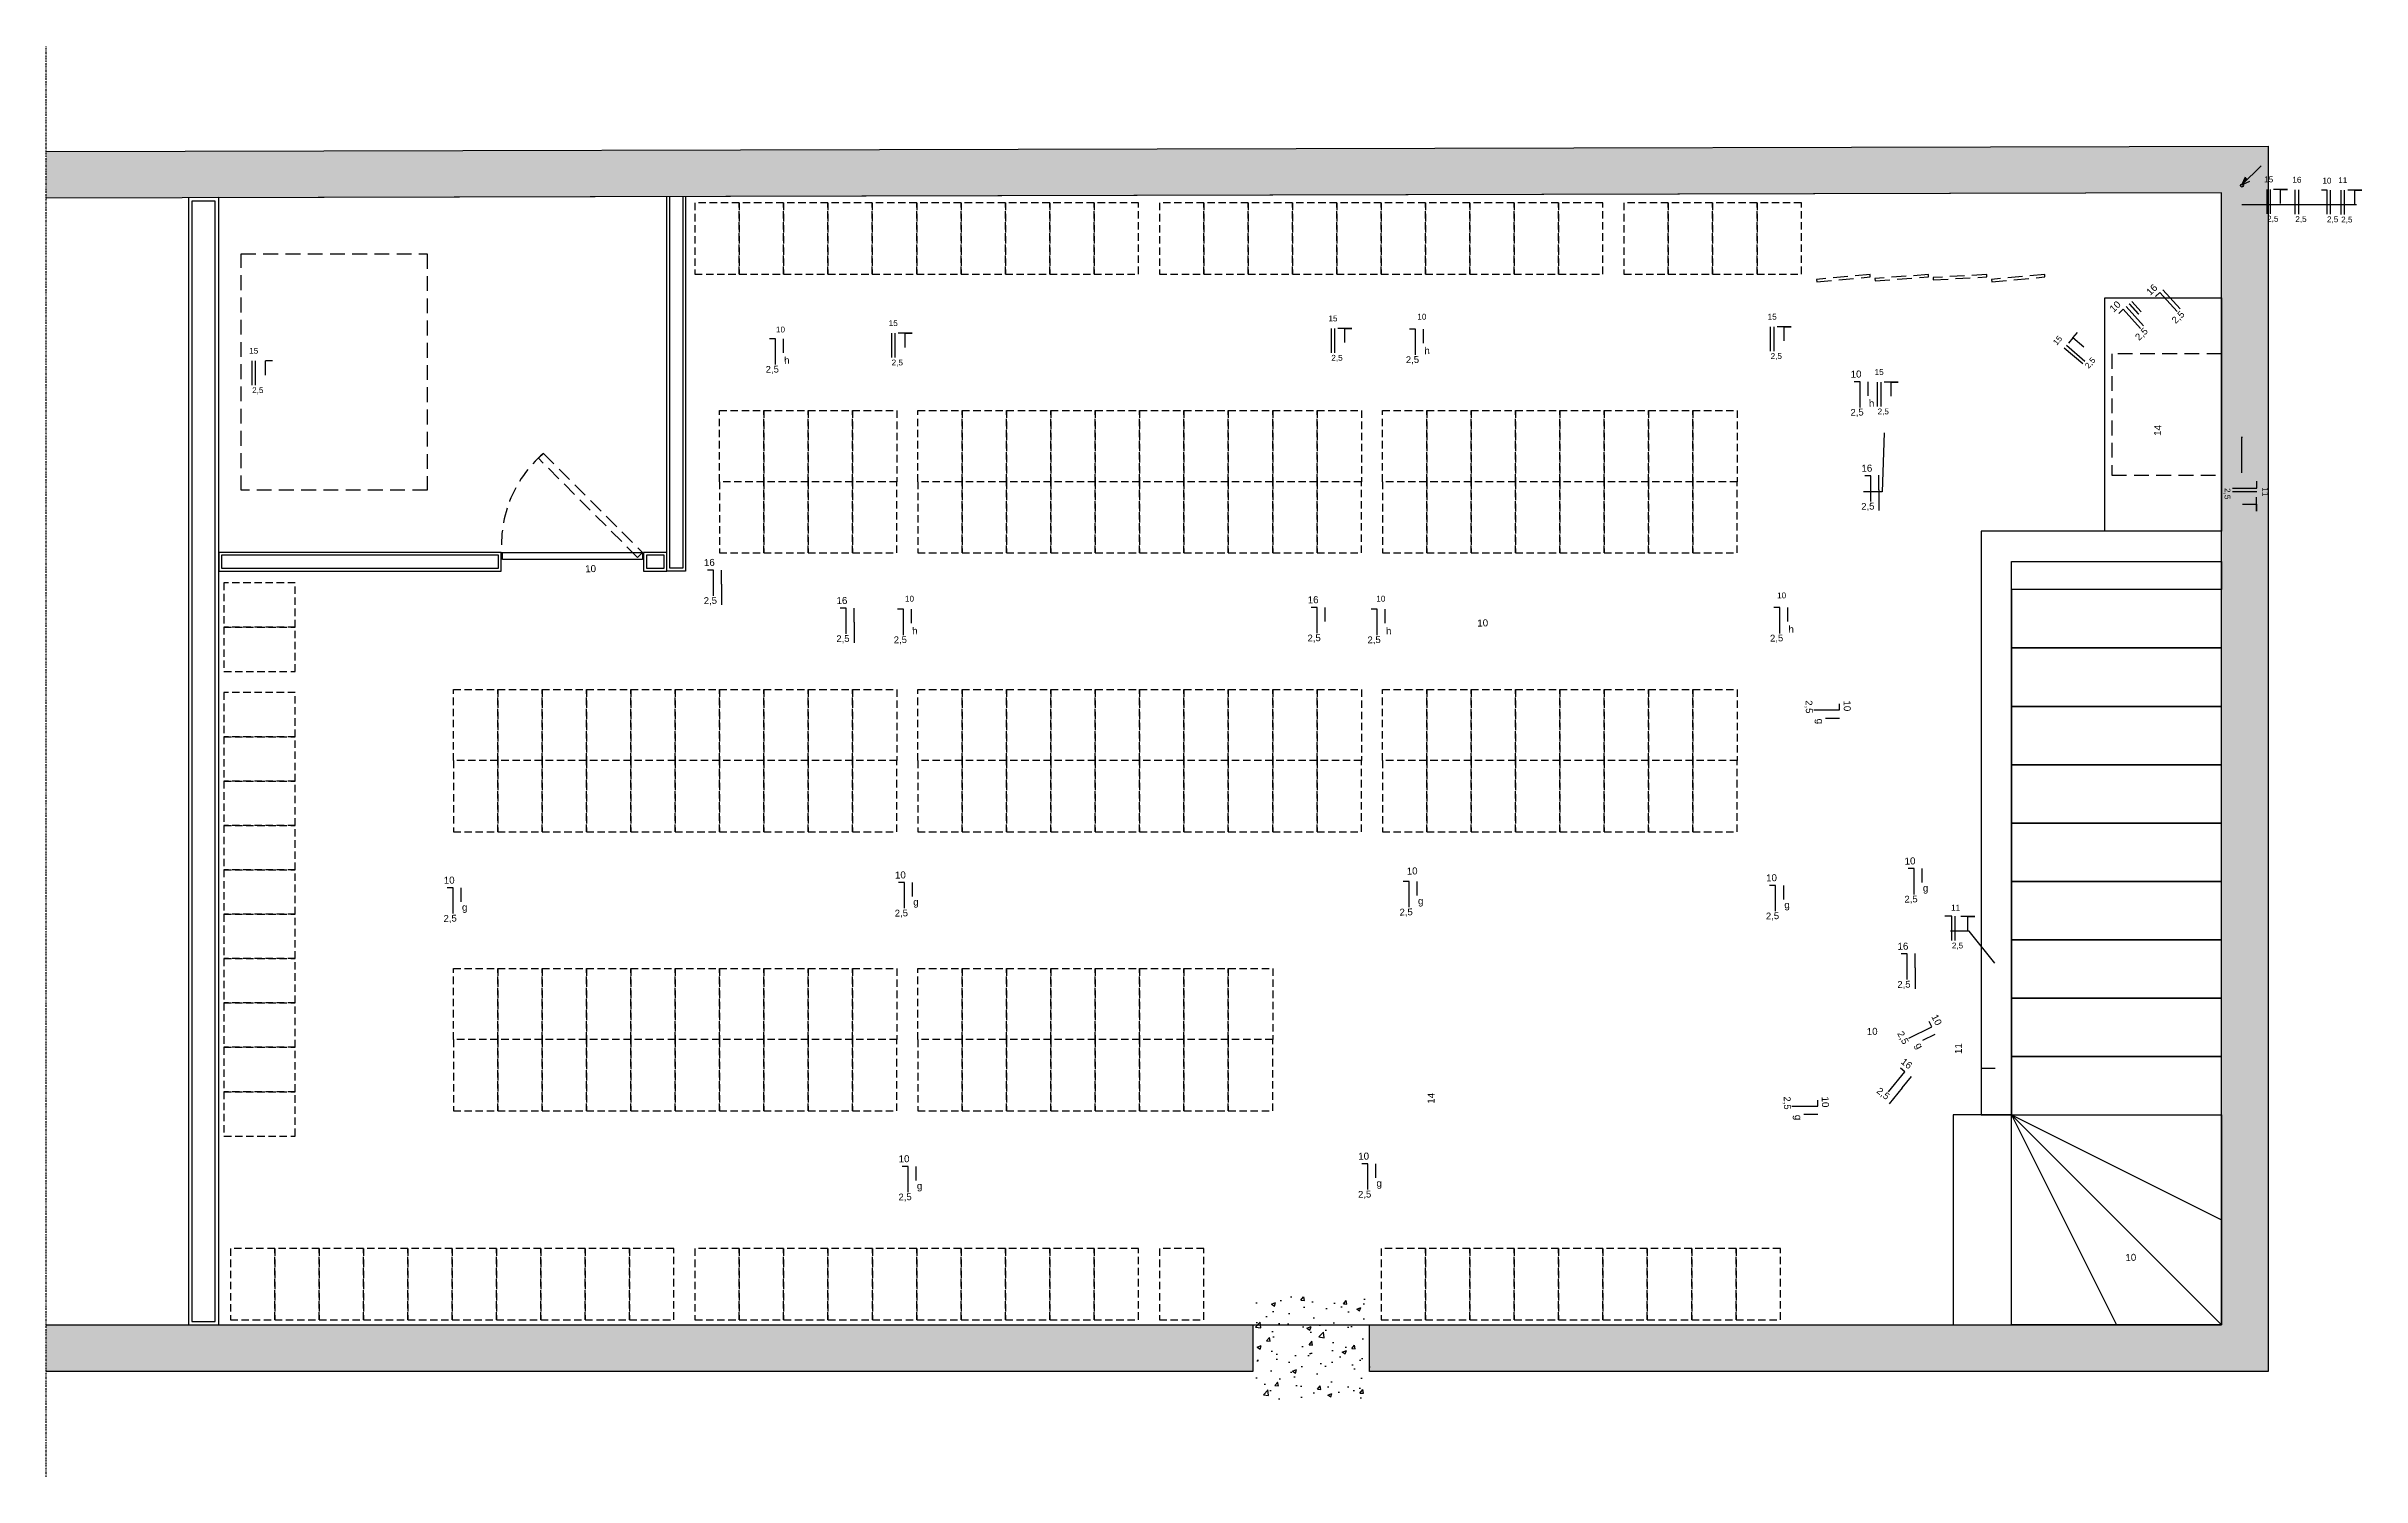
# Model space of a CAD drawing. Header units: millimetres. Extents: x 12202 to 16925, y 12031 to 14989.
# Drawn here: x 12202 to 13193, y 14376 to 14989 of the extents above; entities that cross this region are included whole.
import ezdxf
from ezdxf import colors
from ezdxf.entities.mleader import LeaderData, LeaderLine
from ezdxf.math import Vec2, Vec3

# ---------------------------------------------------------------- set-up
doc = ezdxf.new("R2010")
doc.units = ezdxf.units.MM
doc.linetypes.add('DASHDOT', pattern=[1, 0.5, -0.25, 0, -0.25])
doc.linetypes.add('HIDDEN', pattern=[9.525, 6.35, -3.175])
for name, color, linetype in [('ALVEN_M', 140, 'Continuous'), ('DIVIS_F', 60, 'Continuous'), ('DIVIS_M', 3, 'Continuous'), ('DIVIS_P', 60, 'HIDDEN'), ('Eletroduto 2', 174, 'Continuous'), ('Eletroduto 5', 2, 'Continuous'), ('ESCAD_M', 33, 'Continuous'), ('ESQUA_P', 101, 'HIDDEN'), ('Fases', 7, 'Continuous'), ('GRAFISMO_P', 52, 'DASHDOT'), ('MOVEL_M', 42, 'Continuous'), ('MOVEL_P', 41, 'HIDDEN'), ('TEXTO_CIRCUITO', 7, 'Continuous')]:
    doc.layers.add(name, color=color, linetype=linetype)
doc.layers.get('MOVEL_M').off()
doc.styles.add('ARIAL', font='arial.ttf')
doc.styles.get("Standard").update_dxf_attribs({"font": 'arial.ttf', "height": 1})

# ---------------------------------------------------------------- blocks, each defined once
blk = doc.blocks.new('*U42')
for points in [[(0, -3), (3, -3), (3, 0), (0, 0)], [(3, 0), (195, 0), (195, -3), (3, -3)], [(195, -3), (198, -3), (198, 0), (195, 0)], [(0, -3), (3, -3), (3, -60), (0, -60)], [(195, -3), (198, -3), (198, -60), (195, -60)], [(0, -63), (3, -63), (3, -60), (0, -60)], [(3, -63), (195, -63), (195, -60), (3, -60)], [(195, -63), (198, -63), (198, -60), (195, -60)]]:
    blk.add_lwpolyline(points, close=True)
at = {"layer": 'MOVEL_P', "ltscale": 0.5}
for points in [[(4, -31.26), (4, -0.76), (23, -0.76), (23, -31.26)], [(23, -31.26), (23, -0.76), (42, -0.76), (42, -31.26)], [(42, -31.26), (42, -0.76), (61, -0.76), (61, -31.26)], [(61, -31.26), (61, -0.76), (80, -0.76), (80, -31.26)], [(80, -31.26), (80, -0.76), (99, -0.76), (99, -31.26)], [(99, -31.26), (99, -0.76), (118, -0.76), (118, -31.26)], [(118, -31.26), (118, -0.76), (137, -0.76), (137, -31.26)], [(137, -31.26), (137, -0.76), (156, -0.76), (156, -31.26)], [(156, -31.26), (156, -0.76), (175, -0.76), (175, -31.26)], [(175, -31.26), (175, -0.76), (194, -0.76), (194, -31.26)], [(4, -31.26), (4, -61.76), (23, -61.76), (23, -31.26)], [(23, -31.26), (23, -61.76), (42, -61.76), (42, -31.26)], [(42, -31.26), (42, -61.76), (61, -61.76), (61, -31.26)], [(61, -31.26), (61, -61.76), (80, -61.76), (80, -31.26)], [(80, -31.26), (80, -61.76), (99, -61.76), (99, -31.26)], [(99, -31.26), (99, -61.76), (118, -61.76), (118, -31.26)], [(118, -31.26), (118, -61.76), (137, -61.76), (137, -31.26)], [(137, -31.26), (137, -61.76), (156, -61.76), (156, -31.26)], [(156, -31.26), (156, -61.76), (175, -61.76), (175, -31.26)], [(175, -31.26), (175, -61.76), (194, -61.76), (194, -31.26)]]:
    blk.add_lwpolyline(points, close=True, dxfattribs=at)
blk = doc.blocks.new('*U46')
for points in [[(0, 30), (3, 30), (3, 33), (0, 33)], [(0, 30), (3, 30), (3, 3), (0, 3)], [(3, 33), (195, 33), (195, 30), (3, 30)], [(195, 30), (198, 30), (198, 33), (195, 33)], [(195, 30), (198, 30), (198, 3), (195, 3)], [(0, 0), (3, 0), (3, 3), (0, 3)], [(3, 0), (195, 0), (195, 3), (3, 3)], [(195, 0), (198, 0), (198, 3), (195, 3)]]:
    blk.add_lwpolyline(points, close=True)
at = {"layer": 'MOVEL_P', "ltscale": 0.5}
for points in [[(4, 31.74), (4, 1.24), (23, 1.24), (23, 31.74)], [(23, 31.74), (23, 1.24), (42, 1.24), (42, 31.74)], [(42, 31.74), (42, 1.24), (61, 1.24), (61, 31.74)], [(61, 31.74), (61, 1.24), (80, 1.24), (80, 31.74)], [(80, 31.74), (80, 1.24), (99, 1.24), (99, 31.74)], [(99, 31.74), (99, 1.24), (118, 1.24), (118, 31.74)], [(118, 31.74), (118, 1.24), (137, 1.24), (137, 31.74)], [(137, 31.74), (137, 1.24), (156, 1.24), (156, 31.74)], [(156, 31.74), (156, 1.24), (175, 1.24), (175, 31.74)], [(175, 31.74), (175, 1.24), (194, 1.24), (194, 31.74)]]:
    blk.add_lwpolyline(points, close=True, dxfattribs=at)
blk = doc.blocks.new('*U52')
for points in [[(0, 30), (3, 30), (3, 33), (0, 33)], [(0, 30), (3, 30), (3, 3), (0, 3)], [(3, 33), (43, 33), (43, 30), (3, 30)], [(43, 30), (46, 30), (46, 33), (43, 33)], [(43, 30), (46, 30), (46, 3), (43, 3)], [(0, 0), (3, 0), (3, 3), (0, 3)], [(3, 0), (43, 0), (43, 3), (3, 3)], [(43, 0), (46, 0), (46, 3), (43, 3)]]:
    blk.add_lwpolyline(points, close=True)
at = {"layer": 'MOVEL_P', "ltscale": 0.5}
for points in [[(4, 31.74), (4, 1.24), (23, 1.24), (23, 31.74)], [(23, 31.74), (23, 1.24), (42, 1.24), (42, 31.74)]]:
    blk.add_lwpolyline(points, close=True, dxfattribs=at)
blk = doc.blocks.new('*U49')
for points in [[(0, -3), (3, -3), (3, 0), (0, 0)], [(3, 0), (157, 0), (157, -3), (3, -3)], [(157, -3), (160, -3), (160, 0), (157, 0)], [(0, -3), (3, -3), (3, -60), (0, -60)], [(157, -3), (160, -3), (160, -60), (157, -60)], [(0, -63), (3, -63), (3, -60), (0, -60)], [(3, -63), (157, -63), (157, -60), (3, -60)], [(157, -63), (160, -63), (160, -60), (157, -60)]]:
    blk.add_lwpolyline(points, close=True)
at = {"layer": 'MOVEL_P', "ltscale": 0.5}
for points in [[(4, -31.26), (4, -0.76), (23, -0.76), (23, -31.26)], [(23, -31.26), (23, -0.76), (42, -0.76), (42, -31.26)], [(42, -31.26), (42, -0.76), (61, -0.76), (61, -31.26)], [(61, -31.26), (61, -0.76), (80, -0.76), (80, -31.26)], [(80, -31.26), (80, -0.76), (99, -0.76), (99, -31.26)], [(99, -31.26), (99, -0.76), (118, -0.76), (118, -31.26)], [(118, -31.26), (118, -0.76), (137, -0.76), (137, -31.26)], [(137, -31.26), (137, -0.76), (156, -0.76), (156, -31.26)], [(4, -31.26), (4, -61.76), (23, -61.76), (23, -31.26)], [(23, -31.26), (23, -61.76), (42, -61.76), (42, -31.26)], [(42, -31.26), (42, -61.76), (61, -61.76), (61, -31.26)], [(61, -31.26), (61, -61.76), (80, -61.76), (80, -31.26)], [(80, -31.26), (80, -61.76), (99, -61.76), (99, -31.26)], [(99, -31.26), (99, -61.76), (118, -61.76), (118, -31.26)], [(118, -31.26), (118, -61.76), (137, -61.76), (137, -31.26)], [(137, -31.26), (137, -61.76), (156, -61.76), (156, -31.26)]]:
    blk.add_lwpolyline(points, close=True, dxfattribs=at)
blk = doc.blocks.new('*U51')
for points in [[(0, -3), (3, -3), (3, 0), (0, 0)], [(3, 0), (81, 0), (81, -3), (3, -3)], [(81, -3), (84, -3), (84, 0), (81, 0)], [(0, -3), (3, -3), (3, -60), (0, -60)], [(81, -3), (84, -3), (84, -60), (81, -60)], [(0, -63), (3, -63), (3, -60), (0, -60)], [(3, -63), (81, -63), (81, -60), (3, -60)], [(81, -63), (84, -63), (84, -60), (81, -60)]]:
    blk.add_lwpolyline(points, close=True)
at = {"layer": 'MOVEL_P', "ltscale": 0.5}
for points in [[(4, -31.26), (4, -0.76), (23, -0.76), (23, -31.26)], [(23, -31.26), (23, -0.76), (42, -0.76), (42, -31.26)], [(42, -31.26), (42, -0.76), (61, -0.76), (61, -31.26)], [(61, -31.26), (61, -0.76), (80, -0.76), (80, -31.26)], [(4, -31.26), (4, -61.76), (23, -61.76), (23, -31.26)], [(23, -31.26), (23, -61.76), (42, -61.76), (42, -31.26)], [(42, -31.26), (42, -61.76), (61, -61.76), (61, -31.26)], [(61, -31.26), (61, -61.76), (80, -61.76), (80, -31.26)]]:
    blk.add_lwpolyline(points, close=True, dxfattribs=at)
blk = doc.blocks.new('*U48')
for points in [[(0, 30), (3, 30), (3, 33), (0, 33)], [(0, 30), (3, 30), (3, 3), (0, 3)], [(3, 33), (24, 33), (24, 30), (3, 30)], [(24, 30), (27, 30), (27, 33), (24, 33)], [(24, 30), (27, 30), (27, 3), (24, 3)], [(0, 0), (3, 0), (3, 3), (0, 3)], [(3, 0), (24, 0), (24, 3), (3, 3)], [(24, 0), (27, 0), (27, 3), (24, 3)]]:
    blk.add_lwpolyline(points, close=True)
at = {"layer": 'MOVEL_P', "ltscale": 0.5}
blk.add_lwpolyline([(4, 31.74), (4, 1.24), (23, 1.24), (23, 31.74)], close=True, dxfattribs=at)
blk = doc.blocks.new('*U47')
for points in [[(0, 30), (3, 30), (3, 33), (0, 33)], [(0, 30), (3, 30), (3, 3), (0, 3)], [(3, 33), (81, 33), (81, 30), (3, 30)], [(81, 30), (84, 30), (84, 33), (81, 33)], [(81, 30), (84, 30), (84, 3), (81, 3)], [(0, 0), (3, 0), (3, 3), (0, 3)], [(3, 0), (81, 0), (81, 3), (3, 3)], [(81, 0), (84, 0), (84, 3), (81, 3)]]:
    blk.add_lwpolyline(points, close=True)
at = {"layer": 'MOVEL_P', "ltscale": 0.5}
for points in [[(4, 31.74), (4, 1.24), (23, 1.24), (23, 31.74)], [(23, 31.74), (23, 1.24), (42, 1.24), (42, 31.74)], [(42, 31.74), (42, 1.24), (61, 1.24), (61, 31.74)], [(61, 31.74), (61, 1.24), (80, 1.24), (80, 31.74)]]:
    blk.add_lwpolyline(points, close=True, dxfattribs=at)
blk = doc.blocks.new('_ARZ_ARMARIO FUNCIONARIOS')
for points in [[(0, -33), (-1, -33), (-1, -1), (-99.86, -1), (-99.86, -33), (-100.86, -33), (-100.86, 0), (0, 0)], [(-75.86, -33), (-74.86, -33), (-74.86, -1), (-75.86, -1)], [(-50.86, -33), (-49.86, -33), (-49.86, -1), (-50.86, -1)], [(-25.86, -33), (-24.86, -33), (-24.86, -1), (-25.86, -1)], [(-76.36, -33), (-76.36, -32), (-99.36, -32), (-99.36, -33)], [(-51.36, -33), (-51.36, -32), (-74.36, -32), (-74.36, -33)], [(-26.36, -33), (-26.36, -32), (-49.36, -32), (-49.36, -33)], [(-1.5, -33), (-1.5, -32), (-24.36, -32), (-24.36, -33)]]:
    blk.add_lwpolyline(points, close=True)
at = {"layer": 'MOVEL_P'}
for points in [[(-76.36, -33), (-76.45, -32), (-99.36, -34.05), (-99.27, -35.05)], [(-51.36, -33), (-51.43, -32), (-74.38, -33.64), (-74.31, -34.64)], [(-26.36, -33), (-26.42, -32), (-49.38, -33.23), (-49.33, -34.23)], [(-1.5, -33), (-1.59, -32), (-24.36, -34.05), (-24.27, -35.05)]]:
    blk.add_lwpolyline(points, close=True, dxfattribs=at)
blk = doc.blocks.new('*U50')
for points in [[(0, 30), (3, 30), (3, 33), (0, 33)], [(0, 30), (3, 30), (3, 3), (0, 3)], [(3, 33), (176, 33), (176, 30), (3, 30)], [(176, 30), (179, 30), (179, 33), (176, 33)], [(176, 30), (179, 30), (179, 3), (176, 3)], [(0, 0), (3, 0), (3, 3), (0, 3)], [(3, 0), (176, 0), (176, 3), (3, 3)], [(176, 0), (179, 0), (179, 3), (176, 3)]]:
    blk.add_lwpolyline(points, close=True)
at = {"layer": 'MOVEL_P', "ltscale": 0.5}
for points in [[(4, 31.74), (4, 1.24), (23, 1.24), (23, 31.74)], [(23, 31.74), (23, 1.24), (42, 1.24), (42, 31.74)], [(42, 31.74), (42, 1.24), (61, 1.24), (61, 31.74)], [(61, 31.74), (61, 1.24), (80, 1.24), (80, 31.74)], [(80, 31.74), (80, 1.24), (99, 1.24), (99, 31.74)], [(99, 31.74), (99, 1.24), (118, 1.24), (118, 31.74)], [(118, 31.74), (118, 1.24), (137, 1.24), (137, 31.74)], [(137, 31.74), (137, 1.24), (156, 1.24), (156, 31.74)], [(156, 31.74), (156, 1.24), (175, 1.24), (175, 31.74)]]:
    blk.add_lwpolyline(points, close=True, dxfattribs=at)
blk = doc.blocks.new('_None')

msp = doc.modelspace()

# ---------------------------------------------------------------- hatches: boundary and pattern name
at = {"layer": 'ALVEN_M'}
h = msp.add_hatch(color=253, dxfattribs=at)
h.dxf.hatch_style = 1
h.paths.add_polyline_path([(12201.57, 14943.62), (12201.57, 14923.63), (13133.44, 14925.87), (13133.44, 14440.87), (12768.44, 14440.87), (12768.44, 14420.87), (13153.44, 14420.87), (13153.43, 14945.87)])
h.paths.add_polyline_path([(12201.57, 14440.87), (12201.57, 14420.87), (12718.44, 14420.87), (12718.44, 14440.87)])
h = msp.add_hatch(dxfattribs=at)
h.set_pattern_fill('AR-CONC', color=255, scale=0.1)
h.set_pattern_definition([(50, (10119.233, 22143.263), (18.218467, -1.593909), [1.905, -20.955]), (355, (10119.233, 22143.263), (-3.52434, 19.105685), [1.524, -16.76406]), (100.45144, (10120.751, 22143.13), (14.694125, 17.511775), [1.619, -17.809024]), (46.1842, (10119.233, 22148.343), (27.107904, -4.20423), [2.8575, -31.4325]), (96.63556, (10121.492, 22147.992), (23.74041, 24.74261), [2.4285, -26.71356]), (351.18415, (10119.233, 22148.343), (23.74041, 24.74261), [2.286, -25.14597]), (21, (10121.773, 22147.073), (15.16144, -10.22652), [1.905, -20.955]), (326, (10121.773, 22147.073), (6.180203, 18.418797), [1.524, -16.764]), (71.45144, (10123.036, 22146.22), (21.341642, 8.192277), [1.619, -17.808994]), (37.5, (10119.233, 22143.2626), (0.3088603, 8.455504), [0, -16.5608, 0, -17.018, 0, -16.8275]), (7.5, (10119.233, 22143.263), (6.681966, 10.018057), [0, -9.7028, 0, -16.1798, 0, -6.4135]), (327.5, (10113.5687, 22143.2626), (13.5590595, -0.5728744), [0, -6.35, 0, -19.812, 0, -26.289]), (317.5, (10111.029, 22143.263), (14.812918, 2.542649), [0, -8.255, 0, -13.1572, 0, -18.669])])
h.paths.add_polyline_path([(12718.44, 14408.87), (12718.44, 14452.87), (12768.44, 14452.87), (12768.44, 14408.87)])
at = {"layer": 'TEXTO_CIRCUITO', "ltscale": 0.05}
msp.add_hatch(color=4, dxfattribs=at).paths.add_polyline_path([(13143.72, 14932.66), (13142.19, 14929.25), (13144.66, 14931.72)])

# ---------------------------------------------------------------- linework, layer by layer
for points in [[(13133.44, 14925.87), (12262.44, 14923.78), (12262.44, 14440.87), (13133.44, 14440.87)], [(13083.44, 14780.87), (13083.44, 14880.87), (13133.44, 14880.87), (13133.44, 14780.87)]]:
    msp.add_lwpolyline(points, close=True)
at = {"layer": 'ALVEN_M'}
for points in [[(12201.57, 14943.62), (13153.44, 14945.87), (13153.44, 14420.87), (12768.44, 14420.87), (12768.44, 14440.87), (13133.44, 14440.87), (13133.44, 14925.87), (12201.57, 14923.63)], [(12201.57, 14440.87), (12718.44, 14440.87), (12718.44, 14420.87), (12201.57, 14420.87)]]:
    msp.add_lwpolyline(points, dxfattribs=at)
at = {"layer": 'DIVIS_F'}
msp.add_lwpolyline([(13133.44, 14780.87), (13030.44, 14780.87), (13030.44, 14530.87), (13043.44, 14530.87), (13043.44, 14767.87), (13133.44, 14767.87), (13133.44, 14780.87)], dxfattribs=at)
at = {"layer": 'DIVIS_M'}
for points in [[(12262.44, 14440.87), (12275.44, 14440.87), (12275.44, 14923.81), (12262.44, 14923.78)], [(12263.94, 14442.37), (12273.94, 14442.37), (12273.94, 14922.31), (12263.94, 14922.28)], [(12396.44, 14763.81), (12396.44, 14771.81), (12275.44, 14771.81), (12275.44, 14763.81)], [(12395.24, 14765.01), (12395.24, 14770.61), (12276.64, 14770.61), (12276.64, 14765.01)], [(12456.94, 14768.81), (12396.94, 14768.81), (12396.94, 14771.81), (12456.94, 14771.81)], [(12467.44, 14763.81), (12467.44, 14771.81), (12457.44, 14771.81), (12457.44, 14763.81)], [(12466.24, 14765.01), (12466.24, 14770.61), (12458.64, 14770.61), (12458.64, 14765.01)]]:
    msp.add_lwpolyline(points, close=True, dxfattribs=at)
for points in [[(12475.44, 14924.29), (12475.44, 14763.81), (12467.44, 14763.81), (12467.44, 14924.27)], [(12474.24, 14924.29), (12474.24, 14765.01), (12468.64, 14765.01), (12468.64, 14924.27)]]:
    msp.add_lwpolyline(points, dxfattribs=at)
at = {"layer": 'DIVIS_P'}
msp.add_lwpolyline([(12454.81, 14769.69), (12412.39, 14812.12), (12414.51, 14814.24), (12456.94, 14771.81)], close=True, dxfattribs=at)
msp.add_arc((12448.19, 14775.1), 51.64, 130.70997, 186.99125, dxfattribs=at)
at = {"layer": 'Eletroduto 2', "ltscale": 10}
for p, q in [((12513.9, 14863.33), (12511.33, 14863.33)), ((12513.9, 14852.29), (12513.9, 14863.33)), ((12517.34, 14857.33), (12517.34, 14863.33)), ((12788.17, 14867.47), (12785.59, 14867.47)), ((12788.17, 14856.44), (12788.17, 14867.47)), ((12791.6, 14861.47), (12791.6, 14867.47)), ((12978.63, 14844.94), (12976.06, 14844.94)), ((12978.63, 14833.9), (12978.63, 14844.94)), ((12982.07, 14838.94), (12982.07, 14844.94)), ((12746.05, 14748.27), (12743.47, 14748.27)), ((12746.05, 14737.23), (12746.05, 14748.27)), ((12749.48, 14742.27), (12749.48, 14748.27)), ((12771.74, 14747.47), (12769.17, 14747.47)), ((12771.74, 14736.43), (12771.74, 14747.47)), ((12775.18, 14741.47), (12775.18, 14747.47)), ((12944.17, 14748.18), (12941.59, 14748.18)), ((12944.17, 14737.14), (12944.17, 14748.18)), ((12947.6, 14742.18), (12947.6, 14748.18)), ((12958.78, 14704.31), (12969.82, 14704.31)), ((12963.82, 14700.88), (12969.82, 14700.88)), ((12969.82, 14704.31), (12969.82, 14706.89)), ((12785.47, 14630.83), (12782.89, 14630.83)), ((12785.47, 14619.8), (12785.47, 14630.83)), ((12788.9, 14624.83), (12788.9, 14630.83)), ((13001.76, 14636.37), (12999.18, 14636.37)), ((13001.76, 14625.33), (13001.76, 14636.37)), ((13005.19, 14630.37), (13005.19, 14636.37)), ((12375.92, 14628.14), (12373.35, 14628.14)), ((12375.92, 14617.1), (12375.92, 14628.14)), ((12379.36, 14622.14), (12379.36, 14628.14)), ((12569.22, 14630.39), (12566.64, 14630.39)), ((12569.22, 14619.35), (12569.22, 14630.39)), ((12572.65, 14624.38), (12572.65, 14630.39)), ((12942.42, 14629.19), (12939.85, 14629.19)), ((12942.42, 14618.15), (12942.42, 14629.19)), ((12945.86, 14623.19), (12945.86, 14629.19)), ((12999.41, 14563.66), (13009.3, 14568.55)), ((13005.44, 14562.81), (13010.82, 14565.47)), ((13009.3, 14568.55), (13008.16, 14570.86)), ((12949.42, 14534.62), (12960.46, 14534.62)), ((12960.46, 14534.62), (12960.46, 14537.19)), ((12954.46, 14531.18), (12960.46, 14531.18)), ((12570.79, 14508.81), (12568.22, 14508.81)), ((12570.79, 14497.77), (12570.79, 14508.81)), ((12574.23, 14502.8), (12574.23, 14508.81)), ((12767.69, 14509.93), (12765.12, 14509.93)), ((12767.69, 14498.89), (12767.69, 14509.93)), ((12771.13, 14503.93), (12771.13, 14509.93))]:
    msp.add_line(p, q, dxfattribs=at)
at = {"layer": 'Eletroduto 5', "ltscale": 10}
for p, q in [((13142.1, 14821.37), (13142.1, 14820.87)), ((13142.1, 14820.87), (13142.1, 14821.37)), ((13142.1, 14805.87), (13142.1, 14820.87)), ((13036.52, 14550.77), (13030.4, 14550.77))]:
    msp.add_line(p, q, dxfattribs=at)
at = {"layer": 'ESCAD_M'}
msp.add_line((13043.44, 14530.87), (13133.44, 14440.87), dxfattribs=at)
msp.add_lwpolyline([(13043.44, 14767.87), (13133.44, 14767.87), (13133.44, 14755.87), (13043.44, 14755.87)], close=True, dxfattribs=at)
for points in [[(13043.44, 14755.87), (13043.44, 14730.87), (13133.44, 14730.87), (13133.44, 14755.87), (13043.44, 14755.87)], [(13043.44, 14730.87), (13043.44, 14705.87), (13133.44, 14705.87), (13133.44, 14730.87), (13043.44, 14730.87)], [(13043.44, 14705.87), (13043.44, 14680.87), (13133.44, 14680.87), (13133.44, 14705.87), (13043.44, 14705.87)], [(13043.44, 14680.87), (13043.44, 14655.87), (13133.44, 14655.87), (13133.44, 14680.87), (13043.44, 14680.87)], [(13043.44, 14655.87), (13043.44, 14630.87), (13133.44, 14630.87), (13133.44, 14655.87), (13043.44, 14655.87)], [(13043.44, 14630.87), (13043.44, 14605.87), (13133.44, 14605.87), (13133.44, 14630.87), (13043.44, 14630.87)], [(13043.44, 14605.87), (13043.44, 14580.87), (13133.44, 14580.87), (13133.44, 14605.87), (13043.44, 14605.87)], [(13043.44, 14580.87), (13043.44, 14555.87), (13133.44, 14555.87), (13133.44, 14580.87), (13043.44, 14580.87)], [(13043.44, 14555.87), (13043.44, 14530.87), (13133.44, 14530.87), (13133.44, 14555.87), (13043.44, 14555.87)], [(13043.44, 14530.87), (13018.44, 14530.87), (13018.44, 14440.87), (13043.44, 14440.87), (13043.44, 14530.87)], [(13133.44, 14530.87), (13133.44, 14440.87), (13043.44, 14440.87), (13043.44, 14530.87), (13133.44, 14530.87)], [(13043.44, 14530.87), (13133.44, 14485.87)], [(13043.44, 14530.87), (13088.44, 14440.87)]]:
    msp.add_lwpolyline(points, dxfattribs=at)
at = {"layer": 'ESQUA_P'}
msp.add_lwpolyline([(12285, 14899.69), (12364.75, 14899.69), (12364.75, 14798.44), (12285, 14798.44)], close=True, dxfattribs=at)
at = {"layer": 'Fases', "ltscale": 10}
for p, q in [((13152.97, 14916.86), (13152.97, 14927.28)), ((13154.44, 14916.86), (13154.44, 14927.28)), ((13165.05, 14916.72), (13165.05, 14927.14)), ((13166.51, 14916.72), (13166.51, 14927.14)), ((13184.7, 14916.54), (13184.7, 14926.96)), ((13186.16, 14916.54), (13186.16, 14926.96)), ((13099.06, 14874.86), (13095.03, 14879.3)), ((13107.04, 14883.16), (13105.13, 14881.43)), ((13114.46, 14874.99), (13107.04, 14883.16)), ((13115.74, 14876.15), (13108.32, 14884.33)), ((13091.34, 14875.95), (13089.43, 14874.22)), ((13098.76, 14867.78), (13091.34, 14875.95)), ((13100.04, 14868.94), (13092.62, 14877.12)), ((13097.91, 14873.82), (13093.88, 14878.26)), ((13098.02, 14873.91), (13093.98, 14878.35)), ((12563.72, 14855.29), (12563.72, 14865.71)), ((12565.18, 14855.29), (12565.18, 14865.71)), ((12752.09, 14857.32), (12752.09, 14867.73)), ((12753.55, 14857.32), (12753.55, 14867.73)), ((12940.27, 14858.04), (12940.27, 14868.46)), ((12941.74, 14858.04), (12941.74, 14868.46)), ((13073.96, 14852.56), (13066.04, 14859.32)), ((13074.91, 14853.67), (13066.99, 14860.43)), ((12289.74, 14843.44), (12289.74, 14853.86)), ((12291.21, 14843.44), (12291.21, 14853.86)), ((12986.1, 14834.33), (12986.1, 14844.75)), ((12987.56, 14834.33), (12987.56, 14844.75)), ((12983.26, 14804.64), (12980.68, 14804.64)), ((12983.26, 14793.6), (12983.26, 14804.64)), ((13138.11, 14799.38), (13148.52, 14799.38)), ((13148.52, 14799.38), (13148.52, 14802.38)), ((13138.11, 14797.91), (13148.52, 14797.91)), ((13142.43, 14792.54), (13148.48, 14792.54)), ((13148.48, 14792.54), (13148.48, 14795.54)), ((13148.48, 14792.54), (13148.48, 14789.54)), ((13148.48, 14789.54), (13148.48, 14792.54)), ((12487.38, 14764.26), (12484.81, 14764.26)), ((12487.38, 14753.22), (12487.38, 14764.26)), ((12544.18, 14747.96), (12541.61, 14747.96)), ((12544.18, 14736.92), (12544.18, 14747.96)), ((12547.62, 14741.95), (12547.62, 14747.96)), ((12568.77, 14747.47), (12566.19, 14747.47)), ((12568.77, 14736.43), (12568.77, 14747.47)), ((12572.2, 14741.47), (12572.2, 14747.47)), ((13017.9, 14615.95), (13014.9, 14615.95)), ((13017.9, 14605.53), (13017.9, 14615.95)), ((13019.37, 14605.53), (13019.37, 14615.95)), ((13024.74, 14615.91), (13021.74, 14615.91)), ((13024.74, 14609.85), (13024.74, 14615.91)), ((13024.74, 14615.91), (13027.74, 14615.91)), ((13027.74, 14615.91), (13024.74, 14615.91)), ((12998.71, 14599.85), (12996.13, 14599.85)), ((12998.71, 14588.81), (12998.71, 14599.85)), ((12990.82, 14540.73), (12997.83, 14549.26)), ((12997.83, 14549.26), (12995.84, 14550.89))]:
    msp.add_line(p, q, dxfattribs=at)
at = {"layer": 'Fases', "color": 0, "ltscale": 10}
for p, q in [((13158.75, 14927.29), (13155.75, 14927.29)), ((13158.75, 14921.23), (13158.75, 14927.29)), ((13158.75, 14927.29), (13161.75, 14927.29)), ((13161.75, 14927.29), (13158.75, 14927.29)), ((13178.62, 14916.65), (13178.62, 14927.06)), ((13180.09, 14916.65), (13180.09, 14927.06)), ((13190.48, 14926.97), (13187.48, 14926.97)), ((13190.48, 14920.91), (13190.48, 14926.97)), ((13190.48, 14926.97), (13193.48, 14926.97)), ((13193.48, 14926.97), (13190.48, 14926.97)), ((12569.5, 14865.72), (12566.5, 14865.72)), ((12569.5, 14859.66), (12569.5, 14865.72)), ((12569.5, 14865.72), (12572.5, 14865.72)), ((12572.5, 14865.72), (12569.5, 14865.72)), ((12757.87, 14867.74), (12754.87, 14867.74)), ((12757.87, 14861.69), (12757.87, 14867.74)), ((12757.87, 14867.74), (12760.87, 14867.74)), ((12760.87, 14867.74), (12757.87, 14867.74)), ((12946.05, 14868.47), (12943.05, 14868.47)), ((12946.05, 14862.42), (12946.05, 14868.47)), ((12946.05, 14868.47), (12949.05, 14868.47)), ((12949.05, 14868.47), (12946.05, 14868.47)), ((13069.78, 14863.72), (13067.84, 14861.44)), ((13069.78, 14863.72), (13071.73, 14866.01)), ((13074.39, 14859.79), (13069.78, 14863.72)), ((12295.52, 14847.81), (12295.52, 14853.87)), ((12298.52, 14853.87), (12295.52, 14853.87)), ((12991.88, 14844.76), (12988.88, 14844.76)), ((12991.88, 14838.7), (12991.88, 14844.76)), ((12991.88, 14844.76), (12994.88, 14844.76)), ((12994.88, 14844.76), (12991.88, 14844.76))]:
    msp.add_line(p, q, dxfattribs=at)
at = {"layer": 'Fases', "linetype": 'Continuous', "ltscale": 5}
msp.add_line((13178.62, 14927.06), (13176.25, 14927.06), dxfattribs=at)
at = {"layer": 'Fases', "linetype": 'ByBlock', "ltscale": 5}
for p, q in [((12986.69, 14798.64), (12986.69, 14804.93)), ((12986.69, 14798.64), (12986.69, 14789.71)), ((12490.82, 14758.26), (12490.82, 14764.26)), ((12490.82, 14758.26), (12490.82, 14749.33)), ((12547.62, 14741.95), (12547.62, 14733.02)), ((13002.14, 14593.85), (13002.14, 14599.96)), ((13002.14, 14593.85), (13002.14, 14584.92)), ((12996.67, 14542.44), (12991, 14535.54)), ((12996.67, 14542.44), (13000.67, 14547.29))]:
    msp.add_line(p, q, dxfattribs=at)
at = {"layer": 'GRAFISMO_P'}
msp.add_lwpolyline([(12201.57, 14375.87), (12201.57, 14988.62)], dxfattribs=at)
at = {"layer": 'MOVEL_P'}
msp.add_lwpolyline([(13086.44, 14856.87), (13086.44, 14804.87), (13133.44, 14804.87), (13133.44, 14856.87)], close=True, dxfattribs=at)
at = {"layer": 'TEXTO_CIRCUITO', "color": 4, "ltscale": 0.05}
msp.add_line((13142.18, 14929.24), (13150.43, 14937.49), dxfattribs=at)
at = {"layer": 'TEXTO_CIRCUITO', "color": 4}
for p, q in [((13142.18, 14929.24), (13143.72, 14932.66)), ((13142.19, 14929.24), (13145.6, 14930.78))]:
    msp.add_line(p, q, dxfattribs=at)
at = {"layer": 'TEXTO_CIRCUITO', "color": 4, "ltscale": 0.05}
msp.add_circle((13142.15, 14928.97), 0.626, dxfattribs=at)

# ---------------------------------------------------------------- block references
at = {"layer": 'MOVEL_M'}
for name, p in [('*U46', (12475.43, 14889.81)), ('*U46', (12674.43, 14889.81)), ('*U47', (12873.43, 14889.81)), ('_ARZ_ARMARIO FUNCIONARIOS', (13059.29, 14922.81)), ('*U51', (12485.94, 14833.37)), ('*U42', (12570.94, 14833.37)), ('*U49', (12769.94, 14833.37)), ('*U42', (12371.94, 14713.87)), ('*U42', (12570.94, 14713.87)), ('*U49', (12769.94, 14713.87)), ('*U42', (12371.94, 14594.37)), ('*U49', (12570.94, 14594.37)), ('*U46', (12276.44, 14441.87)), ('*U46', (12475.44, 14441.87)), ('*U48', (12674.44, 14441.87)), ('*U50', (12769.44, 14441.87))]:
    msp.add_blockref(name, p, dxfattribs=at)
at = {"layer": 'MOVEL_M', "rotation": 270}
for name, p in [('*U52', (12276.44, 14762.81)), ('*U46', (12276.44, 14715.81))]:
    msp.add_blockref(name, p, dxfattribs=at)

# ---------------------------------------------------------------- texts
at = {"layer": 'Fases', "attachment_point": 8, "line_spacing_factor": 0.798, "style": 'ARIAL'}
for s, insert, char_height, width, rotation in [('10', (13088.91, 14876.05), 3, 5.6713, 43.71085), ('16', (13104.61, 14883.26), 3, 5.6713, 43.71085), ('2,5', (13116.2, 14871.15), 2.908, 21.052, 43.71085), ('2,5', (13100.5, 14863.94), 2.908, 21.052, 43.71085), ('16', (12981.52, 14806.35), 3, 5.6713, 1.4949), ('2,5', (12981.97, 14789.59), 2.908, 21.052, 1.4949), ('16', (12485.65, 14765.97), 3, 5.6713, 1.4949), ('2,5', (12486.1, 14749.21), 2.908, 21.052, 1.4949), ('16', (12542.45, 14749.66), 3, 5.6713, 1.4949), ('h', (12573.71, 14736.74), 3, 17.3622, 1.51825), ('2,5', (12542.89, 14732.9), 2.908, 21.052, 1.4949), ('2,5', (12567.48, 14732.41), 2.908, 21.052, 1.4949), ('16', (12996.98, 14601.56), 3, 5.6713, 1.4949), ('2,5', (12997.42, 14584.8), 2.908, 21.052, 1.4949), ('16', (12997.58, 14551.68), 3, 5.6713, 322.05538), ('2,5', (12987.27, 14538.45), 2.908, 21.052, 322.05538)]:
    msp.add_mtext(s, dxfattribs=dict(at, insert=insert, char_height=char_height, width=width, rotation=rotation))
at = {"layer": 'Fases', "color": 0, "ltscale": 10}
for tag, p in [('15', (13151.7, 14930.35)), ('16', (13163.78, 14930.21)), ('11', (13183.43, 14930.02)), ('2,5', (13152.96, 14913.49)), ('2,5', (13165.03, 14913.35)), ('2,5', (13178.61, 14913.27)), ('2,5', (13184.68, 14913.17)), ('15', (12562.45, 14868.78)), ('15', (12750.82, 14870.8)), ('10', (12788.91, 14871.54)), ('15', (12939, 14871.53)), ('15', (12288.47, 14856.93)), ('10', (12514.16, 14866.05)), ('2,5', (12563.7, 14851.92)), ('2,5', (12752.07, 14853.94)), ('2,5', (12940.26, 14854.67)), ('15', (12984.83, 14847.82)), ('2,5', (12289.73, 14840.07)), ('2,5', (12986.08, 14830.96)), ('10', (12569.43, 14750.74)), ('10', (12771.34, 14750.74)), ('10', (12943.04, 14752.14))]:
    msp.add_attdef(tag, p, '', height=2.5, dxfattribs=at)
at = {"layer": 'Fases', "ltscale": 10}
for tag, p in [('10', (13176.65, 14929.84)), ('11', (13017.57, 14618.39)), ('2,5', (13017.89, 14602.16))]:
    msp.add_attdef(tag, p, '', height=2.5, dxfattribs=at)
at = {"layer": 'Fases', "color": 0, "ltscale": 10}
for tag, p in [('15', (13062.88, 14860.35)), ('2,5', (13076.52, 14850.36))]:
    msp.add_attdef(tag, p, '', height=2.5, rotation=49.51002, dxfattribs=at)
at = {"layer": 'Fases', "ltscale": 10}
for tag, p in [('11', (13150.97, 14799.7)), ('2,5', (13134.73, 14799.39))]:
    msp.add_attdef(tag, p, '', height=2.5, rotation=270, dxfattribs=at)
at = {"layer": 'TEXTO_CIRCUITO', "attachment_point": 8, "line_spacing_factor": 0.798, "style": 'ARIAL'}
for s, insert, char_height, width, rotation in [('h', (12793.11, 14856.74), 3, 17.3622, 1.51825), ('2,5', (12512.62, 14848.28), 2.908, 21.052, 1.4949), ('h', (12518.85, 14852.6), 3, 17.3622, 1.51825), ('2,5', (12786.88, 14852.42), 2.908, 21.052, 1.4949), ('10', (12976.9, 14846.65), 3, 5.6713, 1.4949), ('2,5', (12977.35, 14829.88), 2.908, 21.052, 1.4949), ('h', (12983.57, 14834.21), 3, 17.3622, 1.51825), ('14', (13107.57, 14824.05), 3, 5.6713, 88.90737), ('10', (12434.78, 14763.31), 3, 5.6713, 1.4949), ('16', (12744.31, 14749.98), 3, 5.6713, 1.4949), ('h', (12776.68, 14736.74), 3, 17.3622, 1.51825), ('10', (12816.96, 14740.05), 3, 5.6713, 1.4949), ('h', (12949.11, 14737.45), 3, 17.3622, 1.51825), ('2,5', (12744.76, 14733.22), 2.908, 21.052, 1.4949), ('2,5', (12770.45, 14732.41), 2.908, 21.052, 1.4949), ('2,5', (12942.88, 14733.13), 2.908, 21.052, 1.4949), ('2,5', (12954.76, 14705.6), 2.908, 21.052, 271.4949), ('g', (12959.09, 14699.37), 3, 17.3622, 271.51825), ('10', (12971.53, 14706.05), 3, 5.6713, 271.4949), ('10', (13000.02, 14638.08), 3, 5.6713, 1.4949), ('10', (12374.19, 14629.85), 3, 5.6713, 1.4949), ('10', (12567.49, 14632.09), 3, 5.6713, 1.4949), ('10', (12786.73, 14633.79), 3, 5.6713, 1.4949), ('10', (12940.69, 14630.9), 3, 5.6713, 1.4949), ('g', (12574.16, 14619.65), 3, 17.3622, 1.51825), ('g', (12790.41, 14620.1), 3, 17.3622, 1.51825), ('g', (12947.36, 14618.46), 3, 17.3622, 1.51825), ('2,5', (13000.47, 14621.32), 2.908, 21.052, 1.4949), ('g', (13006.7, 14625.64), 3, 17.3622, 1.51825), ('2,5', (12374.63, 14613.08), 2.908, 21.052, 1.4949), ('g', (12380.86, 14617.41), 3, 17.3622, 1.51825), ('2,5', (12567.93, 14615.33), 2.908, 21.052, 1.4949), ('2,5', (12784.18, 14615.78), 2.908, 21.052, 1.4949), ('2,5', (12941.13, 14614.13), 2.908, 21.052, 1.4949), ('10', (13010.06, 14570.86), 3, 5.6713, 297.82106), ('10', (12983.8, 14565.08), 3, 5.6713, 1.4949), ('2,5', (12995.24, 14563.03), 2.908, 21.052, 297.82106), ('g', (13001.87, 14559.36), 3, 17.3622, 297.84441), ('11', (13022.21, 14559.23), 3, 5.6713, 88.90737), ('14', (12796.3, 14537.92), 3, 5.6713, 88.90737), ('2,5', (12945.41, 14535.91), 2.908, 21.052, 271.4949), ('10', (12962.17, 14536.35), 3, 5.6713, 271.4949), ('g', (12949.73, 14529.68), 3, 17.3622, 271.51825), ('10', (12569.06, 14510.51), 3, 5.6713, 1.4949), ('10', (12765.96, 14511.64), 3, 5.6713, 1.4949), ('g', (12772.63, 14499.2), 3, 17.3622, 1.51825), ('2,5', (12569.51, 14493.75), 2.908, 21.052, 1.4949), ('g', (12575.74, 14498.07), 3, 17.3622, 1.51825), ('2,5', (12766.4, 14494.88), 2.908, 21.052, 1.4949), ('10', (13094.61, 14468.26), 3, 5.6713, 1.4949)]:
    msp.add_mtext(s, dxfattribs=dict(at, insert=insert, char_height=char_height, width=width, rotation=rotation))

# ---------------------------------------------------------------- leaders
at = {"layer": 'Eletroduto 5', "ltscale": 10}
ml = msp.add_multileader_mtext('Standard', dxfattribs=at)
ml.set_content('', color=256)
ml.set_leader_properties()
ml.set_arrow_properties(name='NONE')
ml.build(insert=Vec2(0, 0))
ctx = ml.context
ctx.base_point, ctx.plane_origin = Vec3(13013.31, 14609.58), Vec3(13036.27, 14595.91)
ctx.text_align_type = 2
notes = []
notes.append((ctx, [(0, (1, 1, 0), (13025.31, 14609.58), (-1, 0), 8, [(0, [(13036.27, 14595.91)], 0, [])])]))
ctx.mtext.insert, ctx.mtext.alignment, ctx.mtext.flow_direction = Vec3(13015.31, 14611.58), 3, 5
at = {"layer": 'Fases', "linetype": 'Continuous', "ltscale": 5}
ml = msp.add_multileader_mtext('Standard', dxfattribs=at)
ml.set_content('', color=256)
ml.set_leader_properties()
ml.set_arrow_properties(name='NONE')
ml.build(insert=Vec2(0, 0))
ctx = ml.context
ctx.base_point, ctx.plane_origin = Vec3(13191.31, 14920.87), Vec3(13142.18, 14920.87)
notes.append((ctx, [(0, (1, 1, 0), (13183.31, 14920.87), (1, 0), 8, [(0, [(13142.18, 14920.87)], 0, [])])]))
ctx.mtext.insert, ctx.mtext.flow_direction = Vec3(13193.31, 14922.87), 5
at = {"layer": 'Fases', "linetype": 'ByBlock', "ltscale": 5}
ml = msp.add_multileader_mtext('Standard', dxfattribs=at)
ml.set_content('', color=256)
ml.set_leader_properties()
ml.set_arrow_properties(name='NONE')
ml.build(insert=Vec2(0, 0))
ctx = ml.context
ctx.base_point, ctx.plane_origin = Vec3(12976.04, 14797.77), Vec3(12988.93, 14823.06)
ctx.text_align_type = 2
notes.append((ctx, [(0, (1, 1, 0), (12988.04, 14797.77), (-1, 0), 8, [(0, [(12988.93, 14823.06)], 0, [])])]))
ctx.mtext.insert, ctx.mtext.alignment, ctx.mtext.flow_direction = Vec3(12978.04, 14799.77), 3, 5
for ctx, leaders in notes:
    for number, flags, end, landing, length, lines in leaders:
        leader = LeaderData()
        leader.index, (leader.has_last_leader_line, leader.has_dogleg_vector, leader.attachment_direction) = number, flags
        leader.last_leader_point, leader.dogleg_vector, leader.dogleg_length = Vec3(end), Vec3(landing), length
        for number, points, colour, breaks in lines:
            line = LeaderLine()
            line.index, line.vertices, line.color, line.breaks = number, Vec3.list(points), colors.encode_raw_color(colour), breaks
            leader.lines.append(line)
        ctx.leaders.append(leader)

doc.saveas('drawing.dxf')
